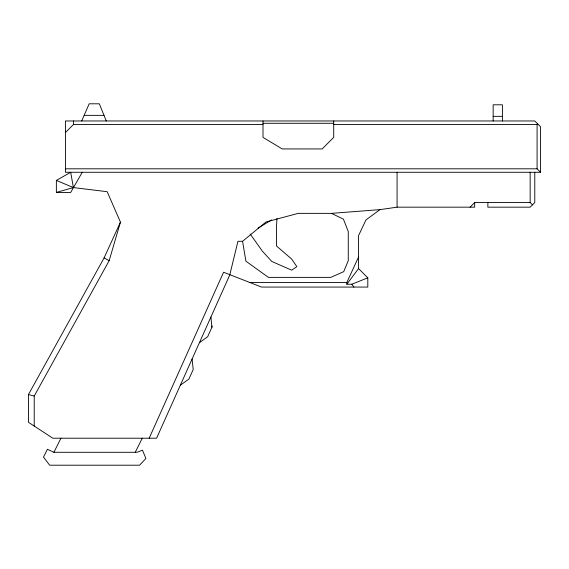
<?xml version="1.0" encoding="UTF-8"?>
<svg xmlns="http://www.w3.org/2000/svg" width="569" height="569" viewBox="0 0 569 569"><rect width="100%" height="100%" fill="white"/><g stroke="black" fill="none" stroke-linecap="round" stroke-linejoin="round"><path stroke-width="0.85" d="M276.939 218.396L276.399 228.745L276.612 246.1L291.691 259.08L296.847 266.648L291.691 270.161L271.79 261.477L262.288 251.057L250.14 233.916M199.385 342.744L207.699 336.67L211.917 327.275L212.045 325.966M34.225 426.06L34.225 396.045L109.163 260.673L120.45 222.152L107.178 191.703L73.38 187.571L56.367 180.409L56.367 192.429L70.698 192.429L82.249 172.272M81.708 120.969L89.162 103.8L99.326 103.8L106.268 120.969M149.17 438.215L223.581 272.231L261.505 287.068L367.809 287.068L367.809 277.828L358.57 268.582L358.57 235.538L366.009 219.904L379.95 209.634L397.084 207.166L474.688 207.166L474.688 202.543L530.152 202.543L532.463 204.854M379.95 209.634L331.485 213.361L298.213 213.361L265.943 222.01L242.565 241.299L237.942 241.299L229.755 274.998L156.582 438.215L52.825 438.215L28.45 422.283L28.45 394.552L104.106 257.878L120.45 222.152M367.809 277.828L351.813 284.223L346.834 284.223L346.834 282.452L358.57 257.024M135.258 452.291L137.549 452.17L142.456 450.136L145.906 458.458L139.583 465.2L49.688 465.2L43.493 457.135L47.412 449.282L53.913 452.291L135.258 452.291L142.257 438.215M53.913 452.291L60.94 438.215M346.834 284.223L358.57 268.582M65.421 132.527L73.508 124.433L263.006 124.433M333.719 124.433L537.086 124.433L537.662 123.857M470.065 207.166L474.688 202.543M180.366 385.17L188.922 379.061L193.218 369.473L192.087 359.018M258.006 228.155L271.705 219.89M56.367 180.409L70.698 172.272L73.38 187.571L56.367 192.429M84.141 115.358L103.999 115.358M493.159 116.346L502.406 116.346M263.006 123.281L333.719 123.281M65.421 168.808L537.086 168.808L540.55 172.272L540.55 126.745L534.775 120.969L65.421 120.969L65.421 172.272L540.55 172.272M249.35 282.452L346.834 282.452M28.45 394.552L34.225 396.045M331.485 213.361L343.434 219.157L348.271 231.526L348.271 260.638L343.74 271.641L330.802 277.373L268.404 277.373L245.9 261.171L242.565 241.299M104.106 257.878L109.163 260.673M351.813 284.223L353.946 287.068M210.914 317.018L211.917 327.275M537.086 124.433L537.086 168.808M534.775 172.272L534.775 202.543L530.152 207.166L487.861 207.166L487.861 202.543M530.152 172.272L530.152 202.543M502.406 120.969L502.406 104.796L493.159 104.796L493.159 120.969M397.084 172.272L397.084 207.166M333.719 120.969L333.719 137.378L322.168 148.929L282.188 148.929L263.006 137.378L263.006 120.969M73.508 120.969L73.508 124.433"/></g></svg>
